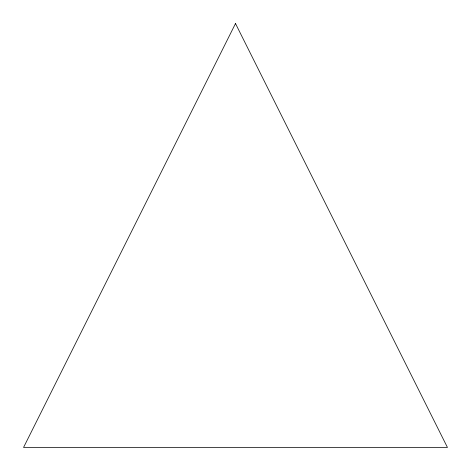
<?xml version="1.0" encoding="UTF-8"?>
<svg xmlns="http://www.w3.org/2000/svg" width="471" height="471" viewBox="0 0 471 471"><rect width="100%" height="100%" fill="white"/><g stroke="black" fill="none" stroke-linecap="round" stroke-linejoin="round"><path stroke-width="0.71" d="M235.5 23.55L23.55 447.45L447.45 447.45L235.5 23.55"/></g></svg>
